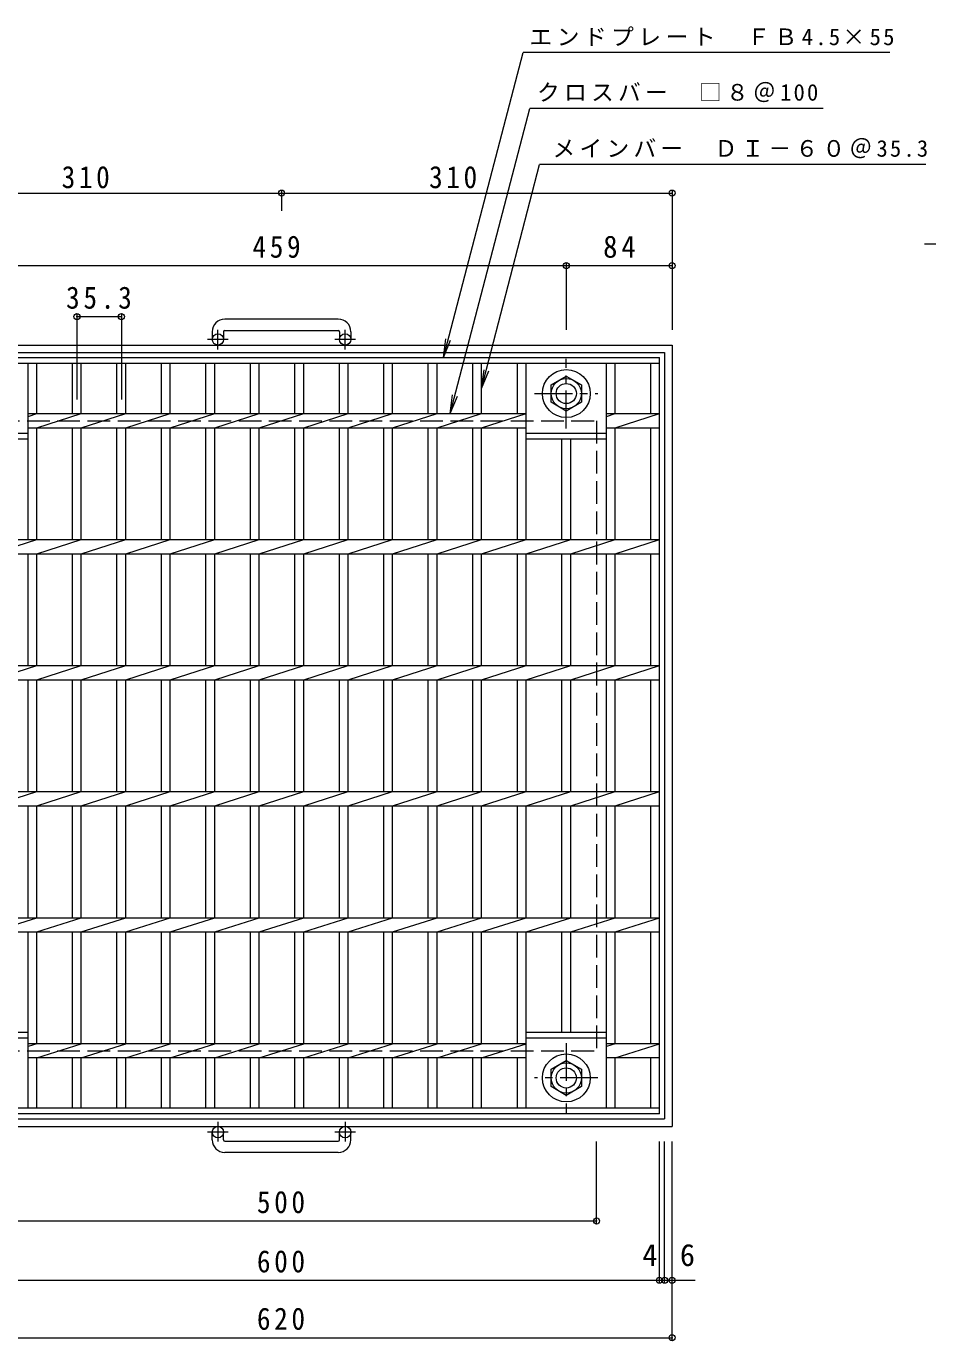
# Model space of a CAD drawing. Units: millimetres at full size, sheet at 1:6. Extents: x -991 to 1000, y -824 to 804.
# Drawn here: x -631 to 84, y -238 to 804 of the extents above; entities that cross this region are included whole.
import ezdxf
from ezdxf.enums import TextEntityAlignment as Align

# ---------------------------------------------------------------- set-up
doc = ezdxf.new("R2010")
doc.units = ezdxf.units.MM
doc.header["$LTSCALE"] = 6
doc.header["$PDMODE"] = 32
doc.header["$PDSIZE"] = 4.8
doc.linetypes.add('CHAIN1', pattern=[8, 5, -1, 1, -1])
doc.linetypes.add('DASHED3', pattern=[4, 3, -1])
for name, color, linetype, lineweight in [('E-1', 2, 'Continuous', 9), ('E-2', 3, 'Continuous', 9), ('E-4', 7, 'Continuous', 9), ('E-5', 7, 'Continuous', 9)]:
    doc.layers.add(name, color=color, linetype=linetype, lineweight=lineweight)
doc.styles.add('ＭＳ ゴシック', font='')
doc.styles.get('ＭＳ ゴシック').set_extended_font_data('MS Gothic')

msp = doc.modelspace()

# ---------------------------------------------------------------- linework, layer by layer
at = {"layer": 'E-1', "linetype": 'CHAIN1'}
for p, q in [((-478.941, 547.93), (-478.941, 563.527)), ((-377.941, 547.93), (-377.941, 563.527)), ((-470.778, 556.037), (-487.185, 556.037)), ((-369.778, 556.037), (-386.185, 556.037)), ((-202.441, 485.401), (-202.441, 540.675)), ((-227.577, 513.038), (-177.304, 513.038)), ((-202.441, -2.326), (-202.441, -57.6)), ((-177.304, -29.963), (-227.577, -29.963)), ((-470.778, -72.963), (-487.185, -72.963)), ((-478.941, -64.856), (-478.941, -80.453)), ((-369.778, -72.963), (-386.185, -72.963)), ((-377.941, -64.856), (-377.941, -80.453))]:
    msp.add_line(p, q, dxfattribs=at)
at = {"layer": 'E-1'}
for p, q in [((-383.441, 572.137), (-473.441, 572.137)), ((-483.441, 562.138), (-483.441, 556.037)), ((-474.442, 562.138), (-474.442, 556.037)), ((-473.441, 563.137), (-383.441, 563.137)), ((-382.441, 562.138), (-382.441, 556.037)), ((-373.441, 562.138), (-373.441, 556.037)), ((-738.441, 551.538), (-118.441, 551.538)), ((-732.441, 545.538), (-124.441, 545.538)), ((-124.441, 545.538), (-124.441, -62.462)), ((-118.441, 551.538), (-118.441, -68.462)), ((-214.441, 519.966), (-202.441, 526.894)), ((-202.441, 526.894), (-190.441, 519.966)), ((-214.441, 506.109), (-214.441, 519.966)), ((-190.441, 519.966), (-190.441, 506.109)), ((-202.441, 499.181), (-214.441, 506.109)), ((-190.441, 506.109), (-202.441, 499.181)), ((-732.441, -62.462), (-124.441, -62.462)), ((-738.441, -68.462), (-118.441, -68.462)), ((-483.441, -79.063), (-483.441, -72.963)), ((-474.442, -79.063), (-474.442, -72.963)), ((-382.441, -79.063), (-382.441, -72.963)), ((-373.441, -79.063), (-373.441, -72.963)), ((-473.441, -80.063), (-383.441, -80.063)), ((-383.441, -89.064), (-473.441, -89.064))]:
    msp.add_line(p, q, dxfattribs=at)
at = {"layer": 'E-1', "linetype": 'DASHED3'}
for p, q in [((-678.441, 491.538), (-178.441, 491.538)), ((-178.441, 491.538), (-178.441, -8.463)), ((-678.441, -8.463), (-178.441, -8.463))]:
    msp.add_line(p, q, dxfattribs=at)
at = {"layer": 'E-1'}
msp.add_lwpolyline([(-214.441, -36.891), (-214.441, -23.034), (-202.441, -16.106), (-190.441, -23.034), (-190.441, -36.891), (-202.441, -43.819)], close=True, dxfattribs=at)
for centre, radius in [((-478.941, 556.037), 4.5), ((-377.941, 556.037), 4.5), ((-202.441, 513.038), 19), ((-202.441, 513.038), 12), ((-202.441, 513.038), 8), ((-202.441, -29.963), 19), ((-202.441, -29.963), 12), ((-202.441, -29.963), 8), ((-478.941, -72.963), 4.5), ((-377.941, -72.963), 4.5)]:
    msp.add_circle(centre, radius, dxfattribs=at)
for centre, radius, start, end in [((-473.441, 562.138), 10, 90, 180), ((-383.441, 562.138), 10, 0, 90), ((-473.441, 562.138), 1, 90, 180), ((-383.441, 562.138), 1, 0, 90), ((-473.441, -79.063), 10, 180, 270), ((-473.441, -79.063), 1, 180, 270), ((-383.441, -79.063), 10, 270, 0), ((-383.441, -79.063), 1, 270, 0)]:
    msp.add_arc(centre, radius, start, end, dxfattribs=at)
at = {"layer": 'E-2'}
for p, q in [((-728.441, 541.537), (-128.441, 541.537)), ((-728.441, 537.038), (-128.441, 537.038)), ((-629.64, 397.188), (-629.64, 537.038)), ((-622.64, 497.187), (-622.64, 537.038)), ((-594.34, 497.187), (-594.34, 537.038)), ((-587.34, 497.187), (-587.34, 537.038)), ((-559.04, 497.187), (-559.04, 537.038)), ((-552.04, 497.187), (-552.04, 537.038)), ((-523.74, 497.187), (-523.74, 537.038)), ((-516.74, 497.187), (-516.74, 537.038)), ((-488.44, 497.187), (-488.44, 537.038)), ((-481.44, 497.187), (-481.44, 537.038)), ((-453.14, 497.187), (-453.14, 537.038)), ((-446.14, 497.187), (-446.14, 537.038)), ((-417.84, 497.187), (-417.84, 537.038)), ((-410.84, 497.187), (-410.84, 537.038)), ((-382.54, 497.187), (-382.54, 537.038)), ((-375.54, 497.187), (-375.54, 537.038)), ((-347.24, 497.187), (-347.24, 537.038)), ((-340.24, 497.187), (-340.24, 537.038)), ((-311.941, 497.187), (-311.941, 537.038)), ((-304.941, 497.187), (-304.941, 537.038)), ((-276.64, 497.187), (-276.64, 537.038)), ((-269.64, 497.187), (-269.64, 537.038)), ((-241.241, 497.187), (-241.241, 537.038)), ((-234.241, 397.188), (-234.241, 537.038)), ((-170.641, 397.188), (-170.641, 537.038)), ((-163.641, 497.187), (-163.641, 537.038)), ((-135.441, 497.187), (-135.441, 537.038)), ((-128.441, -58.463), (-128.441, 541.537)), ((-629.64, 494.947), (-622.64, 497.188)), ((-629.64, 497.187), (-234.245, 497.187)), ((-622.64, 485.888), (-587.34, 497.188)), ((-587.341, 485.888), (-552.04, 497.188)), ((-552.041, 485.888), (-516.741, 497.188)), ((-516.741, 485.888), (-481.441, 497.188)), ((-481.441, 485.888), (-446.141, 497.188)), ((-446.141, 485.888), (-410.841, 497.188)), ((-410.842, 485.888), (-375.542, 497.188)), ((-375.542, 485.888), (-340.242, 497.188)), ((-340.242, 485.888), (-304.942, 497.188)), ((-304.942, 485.888), (-269.642, 497.188)), ((-269.642, 485.888), (-234.245, 497.187)), ((-170.641, 494.948), (-163.642, 497.188)), ((-170.641, 497.187), (-128.441, 497.187)), ((-163.641, 485.887), (-128.441, 497.187)), ((-693.24, 481.537), (-629.64, 481.537)), ((-629.64, 485.887), (-234.241, 485.887)), ((-622.64, 397.188), (-622.64, 485.887)), ((-594.34, 397.188), (-594.34, 485.887)), ((-587.34, 397.188), (-587.34, 485.887)), ((-559.04, 397.188), (-559.04, 485.887)), ((-552.04, 397.188), (-552.04, 485.887)), ((-523.74, 397.188), (-523.74, 485.887)), ((-516.74, 397.188), (-516.74, 485.887)), ((-488.44, 397.188), (-488.44, 485.887)), ((-481.44, 397.188), (-481.44, 485.887)), ((-453.14, 397.188), (-453.14, 485.887)), ((-446.14, 397.188), (-446.14, 485.887)), ((-417.84, 397.188), (-417.84, 485.887)), ((-410.84, 397.188), (-410.84, 485.887)), ((-382.54, 397.188), (-382.54, 485.887)), ((-375.54, 397.188), (-375.54, 485.887)), ((-347.24, 397.188), (-347.24, 485.887)), ((-340.24, 397.188), (-340.24, 485.887)), ((-311.941, 397.188), (-311.941, 485.887)), ((-304.941, 397.188), (-304.941, 485.887)), ((-276.64, 397.188), (-276.64, 485.887)), ((-269.64, 397.188), (-269.64, 485.887)), ((-241.241, 397.188), (-241.241, 485.887)), ((-234.245, 482.387), (-234.241, 482.389)), ((-234.241, 481.537), (-170.641, 481.537)), ((-170.641, 485.887), (-128.441, 485.887)), ((-163.641, 397.188), (-163.641, 485.887)), ((-135.441, 397.188), (-135.441, 485.887)), ((-693.24, 477.037), (-629.64, 477.037)), ((-234.241, 477.037), (-170.641, 477.037)), ((-205.941, 397.188), (-205.941, 477.037)), ((-198.941, 397.188), (-198.941, 477.037)), ((-728.441, 397.188), (-128.441, 397.188)), ((-657.94, 385.888), (-622.64, 397.188)), ((-622.64, 385.888), (-587.34, 397.188)), ((-587.341, 385.888), (-552.04, 397.188)), ((-552.041, 385.888), (-516.741, 397.188)), ((-516.741, 385.888), (-481.441, 397.188)), ((-481.441, 385.888), (-446.141, 397.188)), ((-446.141, 385.888), (-410.841, 397.188)), ((-410.842, 385.888), (-375.542, 397.188)), ((-375.542, 385.888), (-340.242, 397.188)), ((-340.242, 385.888), (-304.942, 397.188)), ((-304.942, 385.888), (-269.642, 397.188)), ((-269.642, 385.888), (-234.242, 397.188)), ((-234.242, 385.888), (-198.943, 397.188)), ((-198.943, 385.888), (-163.642, 397.188)), ((-163.641, 385.888), (-128.441, 397.188)), ((-728.441, 385.888), (-128.441, 385.888)), ((-629.64, 297.187), (-629.64, 385.888)), ((-622.64, 297.187), (-622.64, 385.888)), ((-594.34, 297.187), (-594.34, 385.888)), ((-587.34, 297.187), (-587.34, 385.888)), ((-559.04, 297.187), (-559.04, 385.888)), ((-552.04, 297.187), (-552.04, 385.888)), ((-523.74, 297.187), (-523.74, 385.888)), ((-516.74, 297.187), (-516.74, 385.888)), ((-488.44, 297.187), (-488.44, 385.888)), ((-481.44, 297.187), (-481.44, 385.888)), ((-453.14, 297.187), (-453.14, 385.888)), ((-446.14, 297.187), (-446.14, 385.888)), ((-417.84, 297.187), (-417.84, 385.888)), ((-410.84, 297.187), (-410.84, 385.888)), ((-382.54, 297.187), (-382.54, 385.888)), ((-375.54, 297.187), (-375.54, 385.888)), ((-347.24, 297.187), (-347.24, 385.888)), ((-340.24, 297.187), (-340.24, 385.888)), ((-311.941, 297.187), (-311.941, 385.888)), ((-304.941, 297.187), (-304.941, 385.888)), ((-276.64, 297.187), (-276.64, 385.888)), ((-269.64, 297.187), (-269.64, 385.888)), ((-241.241, 297.187), (-241.241, 385.888)), ((-234.241, 297.187), (-234.241, 385.888)), ((-205.941, 297.187), (-205.941, 385.888)), ((-198.941, 297.187), (-198.941, 385.888)), ((-170.641, 297.187), (-170.641, 385.888)), ((-163.641, 297.187), (-163.641, 385.888)), ((-135.441, 297.187), (-135.441, 385.888)), ((-728.441, 297.187), (-128.441, 297.187)), ((-657.94, 285.888), (-622.64, 297.188)), ((-622.64, 285.888), (-587.34, 297.188)), ((-587.341, 285.888), (-552.04, 297.188)), ((-552.041, 285.888), (-516.741, 297.188)), ((-516.741, 285.888), (-481.441, 297.188)), ((-481.441, 285.888), (-446.141, 297.188)), ((-446.141, 285.888), (-410.841, 297.188)), ((-410.842, 285.888), (-375.542, 297.188)), ((-375.542, 285.888), (-340.242, 297.188)), ((-340.242, 285.888), (-304.942, 297.188)), ((-304.942, 285.888), (-269.642, 297.188)), ((-269.642, 285.888), (-234.242, 297.188)), ((-234.242, 285.888), (-198.943, 297.188)), ((-198.943, 285.888), (-163.642, 297.188)), ((-163.641, 285.887), (-128.441, 297.187)), ((-728.441, 285.887), (-128.441, 285.887)), ((-629.64, 197.188), (-629.64, 285.887)), ((-622.64, 197.188), (-622.64, 285.887)), ((-594.34, 197.188), (-594.34, 285.887)), ((-587.34, 197.188), (-587.34, 285.887)), ((-559.04, 197.188), (-559.04, 285.887)), ((-552.04, 197.188), (-552.04, 285.887)), ((-523.74, 197.188), (-523.74, 285.887)), ((-516.74, 197.188), (-516.74, 285.887)), ((-488.44, 197.188), (-488.44, 285.887)), ((-481.44, 197.188), (-481.44, 285.887)), ((-453.14, 197.188), (-453.14, 285.887)), ((-446.14, 197.188), (-446.14, 285.887)), ((-417.84, 197.188), (-417.84, 285.887)), ((-410.84, 197.188), (-410.84, 285.887)), ((-382.54, 197.188), (-382.54, 285.887)), ((-375.54, 197.188), (-375.54, 285.887)), ((-347.24, 197.188), (-347.24, 285.887)), ((-340.24, 197.188), (-340.24, 285.887)), ((-311.941, 197.188), (-311.941, 285.887)), ((-304.941, 197.188), (-304.941, 285.887)), ((-276.64, 197.188), (-276.64, 285.887)), ((-269.64, 197.188), (-269.64, 285.887)), ((-241.241, 197.188), (-241.241, 285.887)), ((-234.241, 197.188), (-234.241, 285.887)), ((-205.941, 197.188), (-205.941, 285.887)), ((-198.941, 197.188), (-198.941, 285.887)), ((-170.641, 197.188), (-170.641, 285.887)), ((-163.641, 197.188), (-163.641, 285.887)), ((-135.441, 197.188), (-135.441, 285.887)), ((-728.441, 197.188), (-128.441, 197.188)), ((-657.94, 185.888), (-622.64, 197.188)), ((-622.64, 185.888), (-587.34, 197.188)), ((-587.341, 185.888), (-552.04, 197.188)), ((-552.041, 185.888), (-516.741, 197.188)), ((-516.741, 185.888), (-481.441, 197.188)), ((-481.441, 185.888), (-446.141, 197.188)), ((-446.141, 185.888), (-410.841, 197.188)), ((-410.842, 185.888), (-375.542, 197.188)), ((-375.542, 185.888), (-340.242, 197.188)), ((-340.242, 185.888), (-304.942, 197.188)), ((-304.942, 185.888), (-269.642, 197.188)), ((-269.642, 185.888), (-234.242, 197.188)), ((-234.242, 185.888), (-198.943, 197.188)), ((-198.943, 185.888), (-163.642, 197.188)), ((-163.641, 185.887), (-128.441, 197.188)), ((-728.441, 185.887), (-128.441, 185.887)), ((-629.64, 97.188), (-629.64, 185.887)), ((-622.64, 97.188), (-622.64, 185.887)), ((-594.34, 97.188), (-594.34, 185.887)), ((-587.34, 97.188), (-587.34, 185.887)), ((-559.04, 97.188), (-559.04, 185.887)), ((-552.04, 97.188), (-552.04, 185.887)), ((-523.74, 97.188), (-523.74, 185.887)), ((-516.74, 97.188), (-516.74, 185.887)), ((-488.44, 97.188), (-488.44, 185.887)), ((-481.44, 97.188), (-481.44, 185.887)), ((-453.14, 97.188), (-453.14, 185.887)), ((-446.14, 97.188), (-446.14, 185.887)), ((-417.84, 97.188), (-417.84, 185.887)), ((-410.84, 97.188), (-410.84, 185.887)), ((-382.54, 97.188), (-382.54, 185.887)), ((-375.54, 97.188), (-375.54, 185.887)), ((-347.24, 97.188), (-347.24, 185.887)), ((-340.24, 97.188), (-340.24, 185.887)), ((-311.941, 97.188), (-311.941, 185.887)), ((-304.941, 97.188), (-304.941, 185.887)), ((-276.64, 97.188), (-276.64, 185.887)), ((-269.64, 97.188), (-269.64, 185.887)), ((-241.241, 97.188), (-241.241, 185.887)), ((-234.241, 97.188), (-234.241, 185.887)), ((-205.941, 97.188), (-205.941, 185.887)), ((-198.941, 97.188), (-198.941, 185.887)), ((-170.641, 97.188), (-170.641, 185.887)), ((-163.641, 97.188), (-163.641, 185.887)), ((-135.441, 97.188), (-135.441, 185.887)), ((-728.441, 97.188), (-128.441, 97.188)), ((-657.94, 85.889), (-622.64, 97.188)), ((-622.64, 85.889), (-587.34, 97.188)), ((-587.341, 85.889), (-552.04, 97.188)), ((-552.041, 85.889), (-516.741, 97.188)), ((-516.741, 85.889), (-481.441, 97.188)), ((-481.441, 85.889), (-446.141, 97.188)), ((-446.141, 85.889), (-410.841, 97.188)), ((-410.842, 85.889), (-375.542, 97.188)), ((-375.542, 85.889), (-340.242, 97.188)), ((-340.242, 85.889), (-304.942, 97.188)), ((-304.942, 85.889), (-269.642, 97.188)), ((-269.642, 85.889), (-234.242, 97.188)), ((-234.242, 85.889), (-198.943, 97.188)), ((-198.943, 85.889), (-163.642, 97.188)), ((-163.641, 85.888), (-128.441, 97.188)), ((-728.441, 85.888), (-128.441, 85.888)), ((-629.64, -53.963), (-629.64, 85.888)), ((-622.64, -2.812), (-622.64, 85.888)), ((-594.34, -2.812), (-594.34, 85.888)), ((-587.34, -2.812), (-587.34, 85.888)), ((-559.04, -2.812), (-559.04, 85.888)), ((-552.04, -2.812), (-552.04, 85.888)), ((-523.74, -2.812), (-523.74, 85.888)), ((-516.74, -2.812), (-516.74, 85.888)), ((-488.44, -2.812), (-488.44, 85.888)), ((-481.44, -2.812), (-481.44, 85.888)), ((-453.14, -2.812), (-453.14, 85.888)), ((-446.14, -2.812), (-446.14, 85.888)), ((-417.84, -2.812), (-417.84, 85.888)), ((-410.84, -2.812), (-410.84, 85.888)), ((-382.54, -2.812), (-382.54, 85.888)), ((-375.54, -2.812), (-375.54, 85.888)), ((-347.24, -2.812), (-347.24, 85.888)), ((-340.24, -2.812), (-340.24, 85.888)), ((-311.941, -2.812), (-311.941, 85.888)), ((-304.941, -2.812), (-304.941, 85.888)), ((-276.64, -2.812), (-276.64, 85.888)), ((-269.64, -2.812), (-269.64, 85.888)), ((-241.241, -2.812), (-241.241, 85.888)), ((-234.241, -53.963), (-234.241, 85.888)), ((-205.941, 6.037), (-205.941, 85.888)), ((-198.941, 6.037), (-198.941, 85.888)), ((-170.641, -53.963), (-170.641, 85.888)), ((-163.641, -2.812), (-163.641, 85.888)), ((-135.441, -2.812), (-135.441, 85.888)), ((-629.64, 6.037), (-693.24, 6.037)), ((-629.64, 1.537), (-693.24, 1.537)), ((-170.641, 6.037), (-234.241, 6.037)), ((-170.641, 1.537), (-234.241, 1.537)), ((-622.64, -2.812), (-629.64, -5.053)), ((-234.242, -2.812), (-629.64, -2.812)), ((-622.64, -14.112), (-587.34, -2.812)), ((-587.341, -14.112), (-552.04, -2.812)), ((-552.041, -14.112), (-516.741, -2.812)), ((-516.741, -14.112), (-481.441, -2.812)), ((-481.441, -14.112), (-446.141, -2.812)), ((-446.141, -14.112), (-410.841, -2.812)), ((-410.842, -14.112), (-375.542, -2.812)), ((-375.542, -14.112), (-340.242, -2.812)), ((-340.242, -14.112), (-304.942, -2.812)), ((-304.942, -14.112), (-269.642, -2.812)), ((-269.642, -14.112), (-234.242, -2.812)), ((-163.642, -2.812), (-170.641, -5.053)), ((-128.441, -2.812), (-170.641, -2.812)), ((-163.641, -14.113), (-128.441, -2.812)), ((-234.241, -14.113), (-629.64, -14.113)), ((-622.64, -53.963), (-622.64, -14.113)), ((-594.34, -53.963), (-594.34, -14.113)), ((-587.34, -53.963), (-587.34, -14.113)), ((-559.04, -53.963), (-559.04, -14.113)), ((-552.04, -53.963), (-552.04, -14.113)), ((-523.74, -53.963), (-523.74, -14.113)), ((-516.74, -53.963), (-516.74, -14.113)), ((-488.44, -53.963), (-488.44, -14.113)), ((-481.44, -53.963), (-481.44, -14.113)), ((-453.14, -53.963), (-453.14, -14.113)), ((-446.14, -53.963), (-446.14, -14.113)), ((-417.84, -53.963), (-417.84, -14.113)), ((-410.84, -53.963), (-410.84, -14.113)), ((-382.54, -53.963), (-382.54, -14.113)), ((-375.54, -53.963), (-375.54, -14.113)), ((-347.24, -53.963), (-347.24, -14.113)), ((-340.24, -53.963), (-340.24, -14.113)), ((-311.941, -53.963), (-311.941, -14.113)), ((-304.941, -53.963), (-304.941, -14.113)), ((-276.64, -53.963), (-276.64, -14.113)), ((-269.64, -53.963), (-269.64, -14.113)), ((-241.241, -53.963), (-241.241, -14.113)), ((-234.245, -14.113), (-234.241, -14.111)), ((-128.441, -14.113), (-170.641, -14.113)), ((-163.641, -53.963), (-163.641, -14.113)), ((-135.441, -53.963), (-135.441, -14.113)), ((-128.441, -53.963), (-728.441, -53.963)), ((-128.441, -58.463), (-728.441, -58.463))]:
    msp.add_line(p, q, dxfattribs=at)
at = {"layer": 'E-4'}
for p, q in [((-738.441, 672.154), (-428.441, 672.154)), ((-428.441, 673.954), (-428.441, 658.151)), ((-428.441, 672.154), (-118.441, 672.154)), ((-118.441, 673.954), (-118.441, 563.538)), ((-202.441, 616.349), (-202.441, 563.538)), ((-661.44, 614.549), (-202.441, 614.549)), ((-202.441, 614.549), (-118.441, 614.549)), ((-590.84, 575.921), (-590.84, 508.215)), ((-590.84, 574.121), (-555.54, 574.121)), ((-555.54, 575.921), (-555.54, 508.215)), ((-178.441, -145.263), (-178.441, -80.462)), ((-128.491, -192.33), (-128.491, -80.462)), ((-124.442, -192.33), (-124.442, -80.462)), ((-118.441, -237.863), (-118.441, -80.462)), ((-678.441, -143.463), (-178.441, -143.463)), ((-728.391, -190.53), (-128.491, -190.53)), ((-128.491, -190.53), (-124.442, -190.53)), ((-124.442, -190.53), (-118.441, -190.53)), ((-118.441, -190.53), (-100.256, -190.53)), ((-738.441, -236.063), (-118.441, -236.063))]:
    msp.add_line(p, q, dxfattribs=at)
for p in [(-428.441, 672.154), (-118.441, 672.154), (-202.441, 614.549), (-118.441, 614.549), (-590.84, 574.121), (-555.54, 574.121), (-178.441, -143.463), (-128.491, -190.53), (-124.442, -190.53), (-118.441, -190.53), (-118.441, -236.063)]:
    msp.add_point(p, dxfattribs=at)
at = {"layer": 'E-5'}
for p, q in [((-299.985, 541.537), (-236.659, 783.727)), ((54.228, 783.727), (-236.659, 783.727)), ((-294.608, 497.187), (-231.321, 739.227)), ((1.565, 739.227), (-231.321, 739.227)), ((-269.64, 517.112), (-223.617, 694.728)), ((82.802, 694.728), (-223.617, 694.728)), ((81.764, 631.722), (251.764, 631.722)), ((-299.985, 541.537), (-298.027, 556.409)), ((-299.985, 541.537), (-294.245, 555.396)), ((-269.64, 517.112), (-267.682, 531.984)), ((-269.64, 517.112), (-263.9, 530.971)), ((-294.608, 497.187), (-292.65, 512.059)), ((-294.608, 497.187), (-288.867, 511.045))]:
    msp.add_line(p, q, dxfattribs=at)

# ---------------------------------------------------------------- texts
at = {"layer": 'E-4', "color": 2, "style": 'ＭＳ ゴシック'}
for s, p in [('4', (-142.078, -184.53)), ('6', (-112.256, -184.53))]:
    msp.add_text(s, height=17.6, dxfattribs=at).set_placement(p, align=Align.BOTTOM_LEFT)
at = {"layer": 'E-4', "color": 2, "char_height": 17.6, "attachment_point": 7, "style": 'ＭＳ ゴシック'}
for s, insert in [('\\T1.27;\\W0.9;310', (-602.941, 675.754)), ('\\T1.27;\\W0.9;310', (-311.33, 675.754)), ('\\T1.27;\\W0.9;459', (-451.441, 620.549)), ('\\T1.27;\\W0.95;84', (-173.191, 620.549)), ('\\T1.28;\\W0.9;35.3', (-599.44, 580.121)), ('\\T1.27;\\W0.9;500', (-447.941, -137.463)), ('\\T1.27;\\W0.9;600', (-447.941, -184.53)), ('\\T1.27;\\W0.9;620', (-447.941, -230.063))]:
    msp.add_mtext(s, dxfattribs=dict(at, insert=insert))
at = {"layer": 'E-5', "char_height": 13.2, "attachment_point": 7, "style": 'ＭＳ ゴシック'}
for s, insert in [('\\T1.2;エンドプレート\u3000ＦＢ4.5×55', (-231.659, 788.727)), ('\\T1.19;クロスバー\u3000□８＠100', (-225.617, 744.227)), ('\\T1.19;メインバー\u3000ＤＩ－６０＠35.3', (-213.381, 699.728))]:
    msp.add_mtext(s, dxfattribs=dict(at, insert=insert))

doc.saveas('drawing.dxf')
